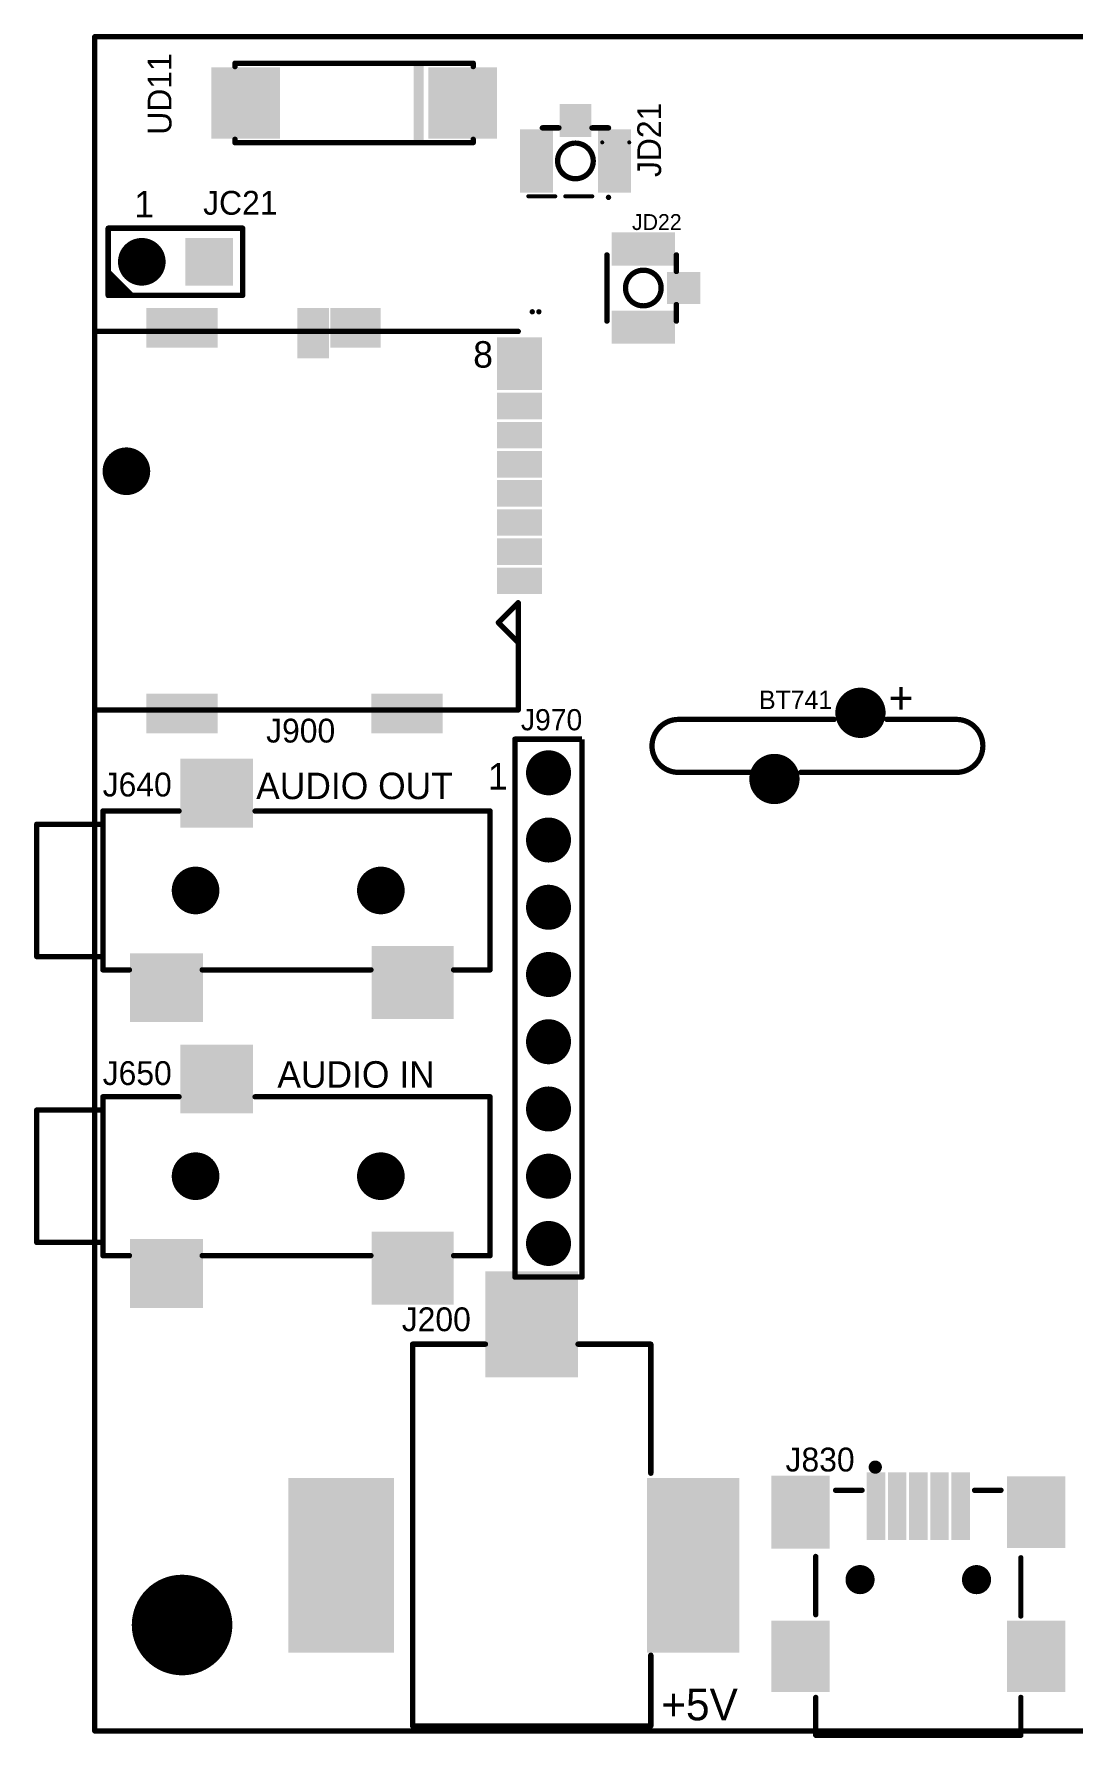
# Model space of a CAD drawing. Extents: x 3.1 to 98.5, y 19.6 to 84.
# Drawn here: x 3.1 to 42.4, y 19.6 to 84 of the extents above; entities that cross this region are included whole.
import ezdxf

# ---------------------------------------------------------------- set-up
doc = ezdxf.new("R2010")
doc.units = 0
doc.header["$MEASUREMENT"] = 0
for name, color, linetype in [('MECHANICAL1', 6, 'CONTINUOUS'), ('TOPOVERLAY', 2, 'CONTINUOUS'), ('TOPSOLDER', 216, 'CONTINUOUS')]:
    doc.layers.add(name, color=color, linetype=linetype)

msp = doc.modelspace()

# ---------------------------------------------------------------- linework, layer by layer
at = {"layer": 'MECHANICAL1', "const_width": 0.2032}
for points in [[(5.413708, 83.85759), (98.413707, 83.85759)], [(5.413708, 19.857591), (5.413708, 83.85759)], [(5.413708, 19.857591), (98.413707, 19.857591)]]:
    msp.add_lwpolyline(points, dxfattribs=at)
at = {"layer": 'MECHANICAL1', "const_width": 0.1016}
for points in [[(5.362908, 83.85759, 1), (5.464508, 83.85759, 1)], [(5.362908, 83.85759, 1), (5.464508, 83.85759, 1)], [(5.362908, 19.857591, 1), (5.464508, 19.857591, 1)], [(5.362908, 19.857591, 1), (5.464508, 19.857591, 1)]]:
    msp.add_lwpolyline(points, format="xyb", close=True, dxfattribs=at)
at = {"layer": 'TOPOVERLAY'}
for points, const_width in [([(10.713708, 82.857589), (19.71371, 82.857589)], 0.2032), ([(10.713708, 82.732591), (10.713708, 82.857589)], 0.2032), ([(19.71371, 82.732591), (19.71371, 82.857589)], 0.2032), ([(22.324708, 80.416591), (22.949708, 80.416591)], 0.2032), ([(24.199708, 80.416591), (24.824708, 80.416591)], 0.2032), ([(10.713708, 79.85759), (10.713708, 79.982589)], 0.2032), ([(10.713708, 79.85759), (19.71371, 79.85759)], 0.2032), ([(19.71371, 79.85759), (19.71371, 79.982589)], 0.2032), ([(21.794709, 77.830592), (22.814707, 77.830592)], 0.15001), ([(23.191709, 77.830592), (24.211707, 77.830592)], 0.15001), ([(5.921708, 76.626591), (11.001708, 76.626591)], 0.2032), ([(5.921708, 74.086591), (5.921708, 76.626591)], 0.2032), ([(11.001708, 74.086591), (11.001708, 76.626591)], 0.2032), ([(24.765107, 73.115991), (24.765107, 75.615991)], 0.2032), ([(27.390108, 74.990991), (27.390108, 75.615991)], 0.2032), ([(5.921708, 74.975591), (6.810708, 74.086591)], 0.2032), ([(5.921708, 74.721591), (6.556708, 74.086591)], 0.2032), ([(5.921708, 74.467591), (6.302708, 74.086591)], 0.2032), ([(5.921708, 74.213591), (6.175708, 74.213591)], 0.2032), ([(5.921708, 74.086591), (11.001708, 74.086591)], 0.2032), ([(27.390108, 73.115991), (27.390108, 73.740991)], 0.2032), ([(5.413708, 72.727592), (21.413709, 72.727592)], 0.2032), ([(5.413708, 58.427593), (5.413708, 72.727592)], 0.2032), ([(20.663708, 61.727591), (21.413709, 62.477592)], 0.2032), ([(21.413709, 58.427593), (21.413709, 62.477592)], 0.2032), ([(20.663708, 61.727591), (21.413707, 60.977593)], 0.2032), ([(21.413707, 60.977593), (21.413709, 60.977593)], 0.2032), ([(5.413708, 58.427593), (21.413709, 58.427593)], 0.2032), ([(27.468708, 58.068592), (33.343708, 58.068592)], 0.2032), ([(35.343709, 58.068592), (37.968708, 58.068592)], 0.2032), ([(21.288708, 37.002591), (21.288708, 57.322591)], 0.2032), ([(21.288708, 57.322591), (23.828708, 57.322591)], 0.2032), ([(23.828708, 37.002591), (23.828708, 57.322591)], 0.2032), ([(27.468708, 56.06859), (30.218708, 56.06859)], 0.2032), ([(32.093708, 56.06859), (37.968708, 56.06859)], 0.2032), ([(3.223707, 49.107591), (3.223707, 54.107591)], 0.2032), ([(3.223707, 54.107591), (5.723707, 54.107591)], 0.2032), ([(5.723707, 54.60759), (8.598708, 54.60759)], 0.2032), ([(5.723707, 48.607592), (5.723707, 54.60759)], 0.2032), ([(11.473709, 54.60759), (20.348707, 54.60759)], 0.2032), ([(20.348707, 48.607592), (20.348707, 54.60759)], 0.2032), ([(3.223707, 49.107591), (5.723707, 49.107591)], 0.2032), ([(5.723707, 48.607592), (6.723708, 48.607592)], 0.2032), ([(9.473708, 48.607592), (15.848709, 48.607592)], 0.2032), ([(18.973709, 48.607592), (20.348707, 48.607592)], 0.2032), ([(5.723707, 37.812592), (5.723707, 43.81259)], 0.2032), ([(5.723707, 43.81259), (8.598708, 43.81259)], 0.2032), ([(11.473709, 43.81259), (20.348707, 43.81259)], 0.2032), ([(20.348707, 37.812592), (20.348707, 43.81259)], 0.2032), ([(3.223707, 43.312591), (5.723707, 43.312591)], 0.2032), ([(3.223707, 38.312591), (3.223707, 43.312591)], 0.2032), ([(3.223707, 38.312591), (5.723707, 38.312591)], 0.2032), ([(5.723707, 37.812592), (6.723708, 37.812592)], 0.2032), ([(9.473708, 37.812592), (15.848709, 37.812592)], 0.2032), ([(18.973709, 37.812592), (20.348707, 37.812592)], 0.2032), ([(21.288708, 37.002591), (23.828708, 37.002591)], 0.2032), ([(17.423707, 20.042592), (17.423707, 34.467592)], 0.2032), ([(17.423707, 34.467592), (20.173709, 34.467592)], 0.2032), ([(23.673707, 34.467592), (26.423709, 34.467592)], 0.2032), ([(26.423709, 29.592591), (26.423709, 34.467592)], 0.2032), ([(33.403708, 28.947591), (34.403709, 28.947591)], 0.2), ([(38.653708, 28.947591), (39.653708, 28.947591)], 0.2), ([(32.653707, 24.24759), (32.653707, 26.447591)], 0.2), ([(40.403709, 24.19759), (40.403709, 26.397591)], 0.2), ([(26.423709, 20.042592), (26.423709, 22.71759)], 0.2032), ([(32.653707, 19.692593), (32.653707, 21.12259)], 0.2), ([(40.403709, 19.692593), (40.403709, 21.122592)], 0.2), ([(17.423707, 20.042592), (26.423709, 20.042592)], 0.2032), ([(32.653707, 19.692593), (40.403709, 19.692593)], 0.2)]:
    msp.add_lwpolyline(points, dxfattribs=dict(at, const_width=const_width))
for points, const_width in [([(10.662908, 82.857589, 1), (10.764508, 82.857589, 1)], 0.1016), ([(10.662908, 82.857589, 1), (10.764508, 82.857589, 1)], 0.1016), ([(10.662908, 82.732591, 1), (10.764508, 82.732591, 1)], 0.1016), ([(19.66291, 82.857589, 1), (19.76451, 82.857589, 1)], 0.1016), ([(19.66291, 82.857589, 1), (19.76451, 82.857589, 1)], 0.1016), ([(19.66291, 82.732591, 1), (19.76451, 82.732591, 1)], 0.1016), ([(22.273908, 80.416591, 1), (22.375508, 80.416591, 1)], 0.1016), ([(22.898908, 80.416591, 1), (23.000508, 80.416591, 1)], 0.1016), ([(24.148908, 80.416591, 1), (24.250508, 80.416591, 1)], 0.1016), ([(24.773908, 80.416591, 1), (24.875508, 80.416591, 1)], 0.1016), ([(10.662908, 79.982589, 1), (10.764508, 79.982589, 1)], 0.1016), ([(10.662908, 79.85759, 1), (10.764508, 79.85759, 1)], 0.1016), ([(10.662908, 79.85759, 1), (10.764508, 79.85759, 1)], 0.1016), ([(19.66291, 79.982589, 1), (19.76451, 79.982589, 1)], 0.1016), ([(19.66291, 79.85759, 1), (19.76451, 79.85759, 1)], 0.1016), ([(19.66291, 79.85759, 1), (19.76451, 79.85759, 1)], 0.1016), ([(24.247859, 79.166591, 1), (22.901557, 79.166591, 1)], 0.2), ([(24.551206, 79.86759, 1), (24.626212, 79.86759, 1)], 0.075006), ([(24.551206, 79.86759, 1), (24.626212, 79.86759, 1)], 0.075004), ([(25.571204, 79.86759, 1), (25.64621, 79.86759, 1)], 0.075006), ([(25.571204, 79.86759, 1), (25.64621, 79.86759, 1)], 0.075004), ([(22.851557, 79.166591, 1), (22.951557, 79.166591, 1)], 0.1), ([(24.197859, 79.166591, 1), (24.297859, 79.166591, 1)], 0.1), ([(21.757206, 77.830592, 1), (21.832212, 77.830592, 1)], 0.075006), ([(21.757206, 77.830592, 1), (21.832212, 77.830592, 1)], 0.075004), ([(22.777204, 77.830592, 1), (22.85221, 77.830592, 1)], 0.075006), ([(22.777204, 77.830592, 1), (22.85221, 77.830592, 1)], 0.075004), ([(23.154206, 77.830592, 1), (23.229212, 77.830592, 1)], 0.075004), ([(24.174204, 77.830592, 1), (24.24921, 77.830592, 1)], 0.075006), ([(24.174204, 77.830592, 1), (24.24921, 77.830592, 1)], 0.075004), ([(24.773908, 77.79159, 1), (24.875508, 77.79159, 1)], 0.1016), ([(5.870908, 76.626591, 1), (5.972508, 76.626591, 1)], 0.1016), ([(5.870908, 76.626591, 1), (5.972508, 76.626591, 1)], 0.1016), ([(10.950908, 76.626591, 1), (11.052508, 76.626591, 1)], 0.1016), ([(10.950908, 76.626591, 1), (11.052508, 76.626591, 1)], 0.1016), ([(24.714307, 75.615991, 1), (24.815907, 75.615991, 1)], 0.1016), ([(27.339308, 75.615991, 1), (27.440908, 75.615991, 1)], 0.1016), ([(5.870908, 74.975591, 1), (5.972508, 74.975591, 1)], 0.1016), ([(5.870908, 74.721591, 1), (5.972508, 74.721591, 1)], 0.1016), ([(26.813259, 74.365991, 1), (25.466957, 74.365991, 1)], 0.2), ([(27.339308, 74.990991, 1), (27.440908, 74.990991, 1)], 0.1016), ([(5.870908, 74.467591, 1), (5.972508, 74.467591, 1)], 0.1016), ([(5.870908, 74.213591, 1), (5.972508, 74.213591, 1)], 0.1016), ([(5.870908, 74.086591, 1), (5.972508, 74.086591, 1)], 0.1016), ([(5.870908, 74.086591, 1), (5.972508, 74.086591, 1)], 0.1016), ([(6.124908, 74.213591, 1), (6.226508, 74.213591, 1)], 0.1016), ([(6.251908, 74.086591, 1), (6.353508, 74.086591, 1)], 0.1016), ([(6.505908, 74.086591, 1), (6.607508, 74.086591, 1)], 0.1016), ([(6.759908, 74.086591, 1), (6.861508, 74.086591, 1)], 0.1016), ([(10.950908, 74.086591, 1), (11.052508, 74.086591, 1)], 0.1016), ([(10.950908, 74.086591, 1), (11.052508, 74.086591, 1)], 0.1016), ([(25.416957, 74.365991, 1), (25.516957, 74.365991, 1)], 0.1), ([(26.763259, 74.365991, 1), (26.863259, 74.365991, 1)], 0.1), ([(21.893706, 73.46759, 1), (21.993705, 73.46759, 1)], 0.1), ([(22.143708, 73.46759, 1), (22.243707, 73.46759, 1)], 0.1), ([(27.339308, 73.740991, 1), (27.440908, 73.740991, 1)], 0.1016), ([(5.362908, 72.727592, 1), (5.464508, 72.727592, 1)], 0.1016), ([(5.362908, 72.727592, 1), (5.464508, 72.727592, 1)], 0.1016), ([(21.362909, 72.727592, 1), (21.464509, 72.727592, 1)], 0.1016), ([(24.714307, 73.115991, 1), (24.815907, 73.115991, 1)], 0.1016), ([(27.339308, 73.115991, 1), (27.440908, 73.115991, 1)], 0.1016), ([(21.362909, 62.477592, 1), (21.464509, 62.477592, 1)], 0.1016), ([(21.362909, 62.477592, 1), (21.464509, 62.477592, 1)], 0.1016), ([(20.612908, 61.727591, 1), (20.714508, 61.727591, 1)], 0.1016), ([(20.612908, 61.727591, 1), (20.714508, 61.727591, 1)], 0.1016), ([(21.362907, 60.977593, 1), (21.464507, 60.977593, 1)], 0.1016), ([(21.362907, 60.977593, 1), (21.464507, 60.977593, 1)], 0.1016), ([(21.362909, 60.977593, 1), (21.464509, 60.977593, 1)], 0.1016), ([(5.362908, 58.427593, 1), (5.464508, 58.427593, 1)], 0.1016), ([(5.362908, 58.427593, 1), (5.464508, 58.427593, 1)], 0.1016), ([(21.362909, 58.427593, 1), (21.464509, 58.427593, 1)], 0.1016), ([(21.362909, 58.427593, 1), (21.464509, 58.427593, 1)], 0.1016), ([(27.417908, 58.068592, 1), (27.519508, 58.068592, 1)], 0.1016), ([(27.418709, 58.068592, 1), (27.518708, 58.068592, 1)], 0.1), ([(33.292908, 58.068592, 1), (33.394508, 58.068592, 1)], 0.1016), ([(35.292909, 58.068592, 1), (35.394509, 58.068592, 1)], 0.1016), ([(37.917908, 58.068592, 1), (38.019508, 58.068592, 1)], 0.1016), ([(37.918708, 58.068592, 1), (38.018708, 58.068592, 1)], 0.1), ([(21.237908, 57.322591, 1), (21.339508, 57.322591, 1)], 0.1016), ([(21.237908, 57.322591, 1), (21.339508, 57.322591, 1)], 0.1016), ([(27.417908, 56.06859, 1), (27.519508, 56.06859, 1)], 0.1016), ([(27.418709, 56.06859, 1), (27.518708, 56.06859, 1)], 0.1), ([(30.167908, 56.06859, 1), (30.269508, 56.06859, 1)], 0.1016), ([(32.042908, 56.06859, 1), (32.144508, 56.06859, 1)], 0.1016), ([(37.917908, 56.06859, 1), (38.019508, 56.06859, 1)], 0.1016), ([(37.918708, 56.06859, 1), (38.018708, 56.06859, 1)], 0.1), ([(3.172907, 54.107591, 1), (3.274507, 54.107591, 1)], 0.1016), ([(3.172907, 54.107591, 1), (3.274507, 54.107591, 1)], 0.1016), ([(5.672907, 54.60759, 1), (5.774507, 54.60759, 1)], 0.1016), ([(5.672907, 54.60759, 1), (5.774507, 54.60759, 1)], 0.1016), ([(5.672907, 54.107591, 1), (5.774507, 54.107591, 1)], 0.1016), ([(8.547908, 54.60759, 1), (8.649508, 54.60759, 1)], 0.1016), ([(11.422909, 54.60759, 1), (11.524509, 54.60759, 1)], 0.1016), ([(20.297907, 54.60759, 1), (20.399507, 54.60759, 1)], 0.1016), ([(20.297907, 54.60759, 1), (20.399507, 54.60759, 1)], 0.1016), ([(3.172907, 49.107591, 1), (3.274507, 49.107591, 1)], 0.1016), ([(3.172907, 49.107591, 1), (3.274507, 49.107591, 1)], 0.1016), ([(5.672907, 49.107591, 1), (5.774507, 49.107591, 1)], 0.1016), ([(5.672907, 48.607592, 1), (5.774507, 48.607592, 1)], 0.1016), ([(5.672907, 48.607592, 1), (5.774507, 48.607592, 1)], 0.1016), ([(6.672908, 48.607592, 1), (6.774508, 48.607592, 1)], 0.1016), ([(9.422908, 48.607592, 1), (9.524508, 48.607592, 1)], 0.1016), ([(15.797909, 48.607592, 1), (15.899509, 48.607592, 1)], 0.1016), ([(18.922909, 48.607592, 1), (19.024509, 48.607592, 1)], 0.1016), ([(20.297907, 48.607592, 1), (20.399507, 48.607592, 1)], 0.1016), ([(20.297907, 48.607592, 1), (20.399507, 48.607592, 1)], 0.1016), ([(5.672907, 43.81259, 1), (5.774507, 43.81259, 1)], 0.1016), ([(5.672907, 43.81259, 1), (5.774507, 43.81259, 1)], 0.1016), ([(8.547908, 43.81259, 1), (8.649508, 43.81259, 1)], 0.1016), ([(11.422909, 43.81259, 1), (11.524509, 43.81259, 1)], 0.1016), ([(20.297907, 43.81259, 1), (20.399507, 43.81259, 1)], 0.1016), ([(20.297907, 43.81259, 1), (20.399507, 43.81259, 1)], 0.1016), ([(3.172907, 43.312591, 1), (3.274507, 43.312591, 1)], 0.1016), ([(3.172907, 43.312591, 1), (3.274507, 43.312591, 1)], 0.1016), ([(5.672907, 43.312591, 1), (5.774507, 43.312591, 1)], 0.1016), ([(3.172907, 38.312591, 1), (3.274507, 38.312591, 1)], 0.1016), ([(3.172907, 38.312591, 1), (3.274507, 38.312591, 1)], 0.1016), ([(5.672907, 38.312591, 1), (5.774507, 38.312591, 1)], 0.1016), ([(5.672907, 37.812592, 1), (5.774507, 37.812592, 1)], 0.1016), ([(5.672907, 37.812592, 1), (5.774507, 37.812592, 1)], 0.1016), ([(6.672908, 37.812592, 1), (6.774508, 37.812592, 1)], 0.1016), ([(9.422908, 37.812592, 1), (9.524508, 37.812592, 1)], 0.1016), ([(15.797909, 37.812592, 1), (15.899509, 37.812592, 1)], 0.1016), ([(18.922909, 37.812592, 1), (19.024509, 37.812592, 1)], 0.1016), ([(20.297907, 37.812592, 1), (20.399507, 37.812592, 1)], 0.1016), ([(20.297907, 37.812592, 1), (20.399507, 37.812592, 1)], 0.1016), ([(21.237908, 37.002591, 1), (21.339508, 37.002591, 1)], 0.1016), ([(21.237908, 37.002591, 1), (21.339508, 37.002591, 1)], 0.1016), ([(23.777908, 37.002591, 1), (23.879508, 37.002591, 1)], 0.1016), ([(23.777908, 37.002591, 1), (23.879508, 37.002591, 1)], 0.1016), ([(17.372907, 34.467592, 1), (17.474507, 34.467592, 1)], 0.1016), ([(17.372907, 34.467592, 1), (17.474507, 34.467592, 1)], 0.1016), ([(20.122909, 34.467592, 1), (20.224509, 34.467592, 1)], 0.1016), ([(23.622907, 34.467592, 1), (23.724507, 34.467592, 1)], 0.1016), ([(26.372909, 34.467592, 1), (26.474509, 34.467592, 1)], 0.1016), ([(26.372909, 34.467592, 1), (26.474509, 34.467592, 1)], 0.1016), ([(26.372909, 29.592591, 1), (26.474509, 29.592591, 1)], 0.1016), ([(35.028709, 29.82259, 1), (34.778706, 29.82259, 1)], 0.25), ([(34.716207, 29.82259, 1), (34.841206, 29.82259, 1)], 0.124998), ([(34.966209, 29.82259, 1), (35.091208, 29.82259, 1)], 0.124998), ([(33.353708, 28.947591, 1), (33.453708, 28.947591, 1)], 0.1), ([(34.353709, 28.947591, 1), (34.453708, 28.947591, 1)], 0.1), ([(38.603708, 28.947591, 1), (38.703708, 28.947591, 1)], 0.1), ([(39.603708, 28.947591, 1), (39.703708, 28.947591, 1)], 0.1), ([(32.603707, 26.447591, 1), (32.703707, 26.447591, 1)], 0.1), ([(40.353709, 26.397591, 1), (40.453709, 26.397591, 1)], 0.1), ([(32.603707, 24.24759, 1), (32.703707, 24.24759, 1)], 0.1), ([(40.353709, 24.19759, 1), (40.453709, 24.19759, 1)], 0.1), ([(26.372909, 22.71759, 1), (26.474509, 22.71759, 1)], 0.1016), ([(32.603707, 21.12259, 1), (32.703707, 21.12259, 1)], 0.1), ([(40.353709, 21.122592, 1), (40.453709, 21.122592, 1)], 0.1), ([(17.372907, 20.042592, 1), (17.474507, 20.042592, 1)], 0.1016), ([(17.372907, 20.042592, 1), (17.474507, 20.042592, 1)], 0.1016), ([(26.372909, 20.042592, 1), (26.474509, 20.042592, 1)], 0.1016), ([(26.372909, 20.042592, 1), (26.474509, 20.042592, 1)], 0.1016), ([(32.603707, 19.692593, 1), (32.703707, 19.692593, 1)], 0.1), ([(32.603707, 19.692593, 1), (32.703707, 19.692593, 1)], 0.1), ([(40.353709, 19.692593, 1), (40.453709, 19.692593, 1)], 0.1), ([(40.353709, 19.692593, 1), (40.453709, 19.692593, 1)], 0.1)]:
    msp.add_lwpolyline(points, format="xyb", close=True, dxfattribs=dict(at, const_width=const_width))
at = {"layer": 'TOPOVERLAY', "const_width": 0.2}
for points in [[(27.468708, 56.06859, -1), (27.468708, 58.068592)], [(37.968708, 58.068592, -1), (37.968708, 56.06859)]]:
    msp.add_lwpolyline(points, format="xyb", dxfattribs=at)
at = {"layer": 'TOPOVERLAY'}
msp.add_solid([(17.838707, 82.857587), (17.463712, 82.857587), (17.838707, 79.857593), (17.463712, 79.857593)], dxfattribs=at)
at = {"layer": 'TOPSOLDER'}
for points, const_width in [([(6.741709, 75.356591, 1), (7.641707, 75.356591, 1)], 0.899998), ([(6.159709, 67.444062, 1), (7.059707, 67.444062, 1)], 0.899998), ([(6.309708, 67.444062, 1), (6.909707, 67.444062, 1)], 0.599999), ([(33.868708, 58.318591, 1), (34.818709, 58.318591, 1)], 0.949998), ([(22.133708, 56.052591, 1), (22.983708, 56.052591, 1)], 0.849998), ([(30.618707, 55.818591, 1), (31.568708, 55.818591, 1)], 0.949998), ([(22.133708, 53.512591, 1), (22.983708, 53.512591, 1)], 0.849998), ([(8.773709, 51.607591, 1), (9.673707, 51.607591, 1)], 0.899998), ([(15.77371, 51.607591, 1), (16.673708, 51.607591, 1)], 0.899998), ([(22.133708, 50.972591, 1), (22.983708, 50.972591, 1)], 0.849998), ([(22.133708, 48.432591, 1), (22.983708, 48.432591, 1)], 0.849998), ([(22.133708, 45.892591, 1), (22.983708, 45.892591, 1)], 0.849998), ([(22.133708, 43.352591, 1), (22.983708, 43.352591, 1)], 0.849998), ([(8.773709, 40.812591, 1), (9.673707, 40.812591, 1)], 0.899998), ([(15.77371, 40.812591, 1), (16.673708, 40.812591, 1)], 0.899998), ([(22.133708, 40.812591, 1), (22.983708, 40.812591, 1)], 0.849998), ([(22.133708, 38.272591, 1), (22.983708, 38.272591, 1)], 0.849998), ([(7.763719, 23.857591, 1), (9.66372, 23.857591, 1)], 1.899999), ([(34.053707, 25.572591, 1), (34.603708, 25.572591, 1)], 0.549999), ([(38.453708, 25.572591, 1), (39.003709, 25.572591, 1)], 0.549999)]:
    msp.add_lwpolyline(points, format="xyb", close=True, dxfattribs=dict(at, const_width=const_width))
for points in [[(9.813709, 80.00759), (12.413709, 80.00759), (9.813709, 82.70759), (12.413709, 82.70759)], [(18.013708, 80.00759), (20.613708, 80.00759), (18.013708, 82.70759), (20.613708, 82.70759)], [(24.174707, 81.316592), (22.974709, 81.316592), (24.174707, 80.066592), (22.974709, 80.066592)], [(22.724707, 80.366591), (21.474707, 80.366591), (22.724707, 77.966591), (21.474707, 77.966591)], [(25.674709, 80.366591), (24.424709, 80.366591), (25.674709, 77.966591), (24.424709, 77.966591)], [(8.83171, 74.456593), (10.631706, 74.456593), (8.83171, 76.256589), (10.631706, 76.256589)], [(27.340108, 75.215992), (27.340108, 76.465992), (24.940108, 75.215992), (24.940108, 76.465992)], [(28.290109, 73.765992), (28.290109, 74.96599), (27.040109, 73.765992), (27.040109, 74.96599)], [(10.063709, 72.107593), (10.063709, 73.60759), (7.363709, 72.107593), (7.363709, 73.60759)], [(14.263706, 71.707594), (14.263706, 73.60759), (13.063708, 71.707594), (13.063708, 73.60759)], [(16.213707, 72.107593), (16.213707, 73.60759), (14.313711, 72.107593), (14.313711, 73.60759)], [(27.340108, 72.26599), (27.340108, 73.51599), (24.940108, 72.26599), (24.940108, 73.51599)], [(22.313705, 71.507592), (22.313705, 72.50759), (20.613708, 71.507592), (20.613708, 72.50759)], [(22.313705, 70.507591), (22.313705, 71.507589), (20.613708, 70.507591), (20.613708, 71.507589)], [(22.313705, 69.407591), (22.313705, 70.407589), (20.613708, 69.407591), (20.613708, 70.407589)], [(22.313705, 68.307593), (22.313705, 69.307591), (20.613708, 68.307593), (20.613708, 69.307591)], [(22.313705, 67.207593), (22.313705, 68.207591), (20.613708, 67.207593), (20.613708, 68.207591)], [(22.313705, 66.107593), (22.313705, 67.107591), (20.613708, 66.107593), (20.613708, 67.107591)], [(22.313705, 65.007592), (22.313705, 66.00759), (20.613708, 65.007592), (20.613708, 66.00759)], [(22.313705, 63.907592), (22.313705, 64.90759), (20.613708, 63.907592), (20.613708, 64.90759)], [(22.313705, 62.807591), (22.313705, 63.807589), (20.613708, 62.807591), (20.613708, 63.807589)], [(10.063709, 57.547594), (10.063709, 59.047591), (7.363709, 57.547594), (7.363709, 59.047591)], [(18.56371, 57.547594), (18.56371, 59.047591), (15.86371, 57.547594), (15.86371, 59.047591)], [(11.398708, 53.98259), (11.398708, 56.58259), (8.64871, 53.98259), (8.64871, 56.58259)], [(9.498706, 46.63259), (9.498706, 49.232589), (6.748709, 46.63259), (6.748709, 49.232589)], [(18.973709, 49.50759), (15.87371, 49.50759), (18.973709, 46.757593), (15.87371, 46.757593)], [(11.398708, 43.18759), (11.398708, 45.78759), (8.64871, 43.18759), (8.64871, 45.78759)], [(18.973706, 38.71259), (15.873707, 38.71259), (18.973706, 35.962593), (15.873707, 35.962593)], [(9.498706, 35.837592), (9.498706, 38.437592), (6.748709, 35.837592), (6.748709, 38.437592)], [(20.173709, 33.217592), (23.673707, 33.217592), (20.173709, 37.217589), (23.673707, 37.217589)], [(34.578709, 27.072593), (35.278708, 27.072593), (34.578709, 29.622591), (35.278708, 29.622591)], [(35.378708, 27.072593), (36.078706, 27.072593), (35.378708, 29.622591), (36.078706, 29.622591)], [(36.178709, 27.072593), (36.878707, 27.072593), (36.178709, 29.622591), (36.878707, 29.622591)], [(36.97871, 27.072593), (37.678708, 27.072593), (36.97871, 29.622591), (37.678708, 29.622591)], [(37.778708, 27.072593), (38.478707, 27.072593), (37.778708, 29.622591), (38.478707, 29.622591)], [(12.723709, 22.817593), (16.723706, 22.817593), (12.723709, 29.41759), (16.723706, 29.41759)], [(26.27371, 22.817593), (29.773708, 22.817593), (26.27371, 29.41759), (29.773708, 29.41759)], [(30.978706, 26.747592), (33.178707, 26.747592), (30.978706, 29.49759), (33.178707, 29.49759)], [(39.878709, 26.772591), (42.07871, 26.772591), (39.878709, 29.472591), (42.07871, 29.472591)], [(30.978706, 21.322592), (33.178707, 21.322592), (30.978706, 24.022592), (33.178707, 24.022592)], [(39.878709, 21.322592), (42.07871, 21.322592), (39.878709, 24.022592), (42.07871, 24.022592)]]:
    msp.add_solid(points, dxfattribs=at)

# ---------------------------------------------------------------- texts
at = {"layer": 'TOPOVERLAY'}
for s, height, rotation, p in [('UD11', 0.900001, 90, (8.31371, 80.15759)), ('JD21', 0.900001, 90, (26.813708, 78.55759)), ('1', 1.000001, 360, (6.909707, 77.034591)), ('8', 1.000001, 360, (19.713707, 71.357592)), ('+', 1.2, 180, (36.343707, 59.44359))]:
    msp.add_text(s, height=height, rotation=rotation, dxfattribs=at).set_placement(p)
for s, height, p in [('JC21', 0.900001, (9.509707, 77.134591)), ('JD22', 0.599999, (25.713708, 76.557592)), ('BT741', 0.700001, (30.513709, 58.45759)), ('J900', 0.900001, (11.889707, 57.195591)), ('J970', 0.800001, (21.513709, 57.657592)), ('J640', 0.900001, (5.713707, 55.157592)), ('AUDIO OUT', 1.000001, (11.513709, 55.057592)), ('1', 1.000001, (20.272708, 55.417591)), ('J650', 0.900001, (5.713707, 44.25759)), ('AUDIO IN', 1.000001, (12.313707, 44.157591)), ('J200', 0.900001, (17.013708, 34.957591)), ('J830', 0.900001, (31.513709, 29.657592)), ('+5V', 1.2, (26.813708, 20.25759))]:
    msp.add_text(s, height=height, dxfattribs=at).set_placement(p)

doc.saveas('drawing.dxf')
